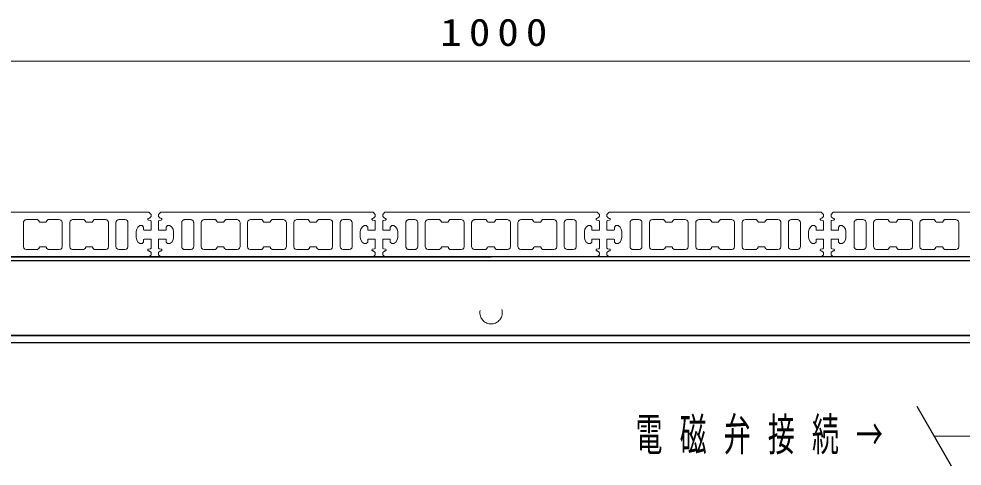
# Model space of a CAD drawing. Units: millimetres on the paper, scale 1:10. Extents: x -385 to 0, y -594 to 267.
# Drawn here: x -143.8 to -80.7, y -174.8 to -144.8 of the extents above; entities that cross this region are included whole.
import ezdxf

# ---------------------------------------------------------------- set-up
doc = ezdxf.new("R2010")
doc.units = ezdxf.units.MM
doc.linetypes.add('USER1', pattern=[4.5, 2.5, -2])
doc.linetypes.add('USER2', pattern=[6, 3, -1, 1, -1])
doc.layers.add('1_10', color=7, linetype='Continuous', lineweight=25)
doc.styles.add('ＭＳ ゴシック', font='')
doc.styles.get('ＭＳ ゴシック').set_extended_font_data('MS Gothic')

msp = doc.modelspace()

# ---------------------------------------------------------------- linework, layer by layer
at = {"layer": '1_10', "lineweight": 13}
msp.add_line((-162.187, -147.684), (-62.187, -147.684), dxfattribs=at)
at = {"layer": '1_10', "color": 190}
for p, q in [((-63.437, -160.784), (-160.937, -160.784)), ((-160.937, -161.014), (-63.437, -161.014)), ((-148.737, -166.014), (-75.637, -166.014))]:
    msp.add_line(p, q, dxfattribs=at)
at = {"layer": '1_10'}
for p, q in [((-155.337, -160.784), (-112.187, -160.784)), ((-69.037, -160.784), (-112.187, -160.784)), ((-81.363, -174.784), (-83.672, -170.784))]:
    msp.add_line(p, q, dxfattribs=at)
at = {"layer": '1_10', "color": 60}
for p, q in [((-161.737, -161.014), (-62.637, -161.014)), ((-73.187, -166.064), (-151.187, -166.064)), ((-151.187, -166.514), (-73.187, -166.514))]:
    msp.add_line(p, q, dxfattribs=at)
at = {"layer": '1_10', "color": 190, "linetype": 'USER1', "lineweight": 13}
msp.add_line((-63.437, -161.014), (-160.937, -161.014), dxfattribs=at)
at = {"layer": '1_10', "linetype": 'USER2', "lineweight": 13}
msp.add_line((-82.517, -172.784), (-40.987, -172.784), dxfattribs=at)
at = {"layer": '1_10', "color": 40, "lineweight": 13}
for points in [[(-149.287, -160.784), (-135.087, -160.784), (-134.937, -160.634), (-134.937, -160.508), (-134.942, -160.486), (-134.956, -160.469), (-135.054, -160.39), (-135.063, -160.385), (-135.072, -160.381), (-135.126, -160.365), (-135.152, -160.347), (-135.162, -160.316), (-135.162, -160.301), (-135.149, -160.266), (-135.116, -160.25), (-134.983, -160.238), (-134.951, -160.222), (-134.937, -160.188), (-134.937, -159.609), (-134.962, -159.584), (-135.412, -159.584), (-135.437, -159.609), (-135.437, -159.784), (-135.537, -159.884), (-135.687, -159.884), (-135.816, -159.783), (-135.903, -159.644), (-135.937, -159.484), (-135.937, -159.084), (-135.903, -158.924), (-135.816, -158.785), (-135.687, -158.684), (-135.537, -158.684), (-135.437, -158.784), (-135.437, -158.959), (-135.412, -158.984), (-134.962, -158.984), (-134.937, -158.959), (-134.937, -158.381), (-134.951, -158.346), (-134.983, -158.33), (-135.116, -158.318), (-135.149, -158.302), (-135.162, -158.268), (-135.162, -158.252), (-135.152, -158.222), (-135.126, -158.203), (-135.072, -158.187), (-135.063, -158.183), (-135.054, -158.178), (-134.956, -158.099), (-134.942, -158.082), (-134.937, -158.06), (-134.937, -157.934), (-135.087, -157.784), (-149.287, -157.784)], [(-75.087, -157.784), (-89.287, -157.784), (-89.437, -157.934), (-89.437, -158.06), (-89.432, -158.082), (-89.418, -158.099), (-89.32, -158.178), (-89.312, -158.183), (-89.303, -158.187), (-89.248, -158.203), (-89.222, -158.222), (-89.212, -158.252), (-89.212, -158.268), (-89.226, -158.302), (-89.259, -158.318), (-89.391, -158.33), (-89.424, -158.346), (-89.437, -158.381), (-89.437, -158.959), (-89.412, -158.984), (-88.962, -158.984), (-88.937, -158.959), (-88.937, -158.784), (-88.837, -158.684), (-88.687, -158.684), (-88.558, -158.785), (-88.471, -158.924), (-88.437, -159.084), (-88.437, -159.484), (-88.471, -159.644), (-88.558, -159.783), (-88.687, -159.884), (-88.837, -159.884), (-88.937, -159.784), (-88.937, -159.609), (-88.962, -159.584), (-89.412, -159.584), (-89.437, -159.609), (-89.437, -160.188), (-89.424, -160.222), (-89.391, -160.238), (-89.259, -160.25), (-89.226, -160.266), (-89.212, -160.301), (-89.212, -160.316), (-89.222, -160.347), (-89.248, -160.365), (-89.303, -160.381), (-89.312, -160.385), (-89.32, -160.39), (-89.418, -160.469), (-89.432, -160.486), (-89.437, -160.508), (-89.437, -160.634), (-89.287, -160.784), (-75.087, -160.784)]]:
    msp.add_lwpolyline(points, dxfattribs=at)
for points in [[(-134.259, -160.25), (-134.226, -160.266), (-134.212, -160.301), (-134.212, -160.316), (-134.222, -160.347), (-134.248, -160.365), (-134.303, -160.381), (-134.312, -160.385), (-134.32, -160.39), (-134.418, -160.469), (-134.432, -160.486), (-134.437, -160.508), (-134.437, -160.634), (-134.287, -160.784), (-120.087, -160.784), (-119.937, -160.634), (-119.937, -160.508), (-119.942, -160.486), (-119.956, -160.469), (-120.054, -160.39), (-120.063, -160.385), (-120.072, -160.381), (-120.126, -160.365), (-120.152, -160.347), (-120.162, -160.316), (-120.162, -160.301), (-120.149, -160.266), (-120.116, -160.25), (-119.983, -160.238), (-119.951, -160.222), (-119.937, -160.188), (-119.937, -159.609), (-119.962, -159.584), (-120.412, -159.584), (-120.437, -159.609), (-120.437, -159.784), (-120.537, -159.884), (-120.687, -159.884), (-120.816, -159.783), (-120.903, -159.644), (-120.937, -159.484), (-120.937, -159.084), (-120.903, -158.924), (-120.816, -158.785), (-120.687, -158.684), (-120.537, -158.684), (-120.437, -158.784), (-120.437, -158.959), (-120.412, -158.984), (-119.962, -158.984), (-119.937, -158.959), (-119.937, -158.381), (-119.951, -158.346), (-119.983, -158.33), (-120.116, -158.318), (-120.149, -158.302), (-120.162, -158.268), (-120.162, -158.252), (-120.152, -158.222), (-120.126, -158.203), (-120.072, -158.187), (-120.063, -158.183), (-120.054, -158.178), (-119.956, -158.099), (-119.942, -158.082), (-119.937, -158.06), (-119.937, -157.934), (-120.087, -157.784), (-134.287, -157.784), (-134.437, -157.934), (-134.437, -158.06), (-134.432, -158.082), (-134.418, -158.099), (-134.32, -158.178), (-134.312, -158.183), (-134.303, -158.187), (-134.248, -158.203), (-134.222, -158.222), (-134.212, -158.252), (-134.212, -158.268), (-134.226, -158.302), (-134.259, -158.318), (-134.391, -158.33), (-134.424, -158.346), (-134.437, -158.381), (-134.437, -158.959), (-134.412, -158.984), (-133.962, -158.984), (-133.937, -158.959), (-133.937, -158.784), (-133.837, -158.684), (-133.687, -158.684), (-133.558, -158.785), (-133.471, -158.924), (-133.437, -159.084), (-133.437, -159.484), (-133.471, -159.644), (-133.558, -159.783), (-133.687, -159.884), (-133.837, -159.884), (-133.937, -159.784), (-133.937, -159.609), (-133.962, -159.584), (-134.412, -159.584), (-134.437, -159.609), (-134.437, -160.188), (-134.424, -160.222), (-134.391, -160.238)], [(-119.259, -160.25), (-119.226, -160.266), (-119.212, -160.301), (-119.212, -160.316), (-119.222, -160.347), (-119.248, -160.365), (-119.303, -160.381), (-119.312, -160.385), (-119.32, -160.39), (-119.418, -160.469), (-119.432, -160.486), (-119.437, -160.508), (-119.437, -160.634), (-119.287, -160.784), (-105.087, -160.784), (-104.937, -160.634), (-104.937, -160.508), (-104.942, -160.486), (-104.956, -160.469), (-105.054, -160.39), (-105.063, -160.385), (-105.072, -160.381), (-105.126, -160.365), (-105.152, -160.347), (-105.162, -160.316), (-105.162, -160.301), (-105.149, -160.266), (-105.116, -160.25), (-104.983, -160.238), (-104.951, -160.222), (-104.937, -160.188), (-104.937, -159.609), (-104.962, -159.584), (-105.412, -159.584), (-105.437, -159.609), (-105.437, -159.784), (-105.537, -159.884), (-105.687, -159.884), (-105.816, -159.783), (-105.903, -159.644), (-105.937, -159.484), (-105.937, -159.084), (-105.903, -158.924), (-105.816, -158.785), (-105.687, -158.684), (-105.537, -158.684), (-105.437, -158.784), (-105.437, -158.959), (-105.412, -158.984), (-104.962, -158.984), (-104.937, -158.959), (-104.937, -158.381), (-104.951, -158.346), (-104.983, -158.33), (-105.116, -158.318), (-105.149, -158.302), (-105.162, -158.268), (-105.162, -158.252), (-105.152, -158.222), (-105.126, -158.203), (-105.072, -158.187), (-105.063, -158.183), (-105.054, -158.178), (-104.956, -158.099), (-104.942, -158.082), (-104.937, -158.06), (-104.937, -157.934), (-105.087, -157.784), (-119.287, -157.784), (-119.437, -157.934), (-119.437, -158.06), (-119.432, -158.082), (-119.418, -158.099), (-119.32, -158.178), (-119.312, -158.183), (-119.303, -158.187), (-119.248, -158.203), (-119.222, -158.222), (-119.212, -158.252), (-119.212, -158.268), (-119.226, -158.302), (-119.259, -158.318), (-119.391, -158.33), (-119.424, -158.346), (-119.437, -158.381), (-119.437, -158.959), (-119.412, -158.984), (-118.962, -158.984), (-118.937, -158.959), (-118.937, -158.784), (-118.837, -158.684), (-118.687, -158.684), (-118.558, -158.785), (-118.471, -158.924), (-118.437, -159.084), (-118.437, -159.484), (-118.471, -159.644), (-118.558, -159.783), (-118.687, -159.884), (-118.837, -159.884), (-118.937, -159.784), (-118.937, -159.609), (-118.962, -159.584), (-119.412, -159.584), (-119.437, -159.609), (-119.437, -160.188), (-119.424, -160.222), (-119.391, -160.238)], [(-104.259, -160.25), (-104.226, -160.266), (-104.212, -160.301), (-104.212, -160.316), (-104.222, -160.347), (-104.248, -160.365), (-104.303, -160.381), (-104.312, -160.385), (-104.32, -160.39), (-104.418, -160.469), (-104.432, -160.486), (-104.437, -160.508), (-104.437, -160.634), (-104.287, -160.784), (-90.087, -160.784), (-89.937, -160.634), (-89.937, -160.508), (-89.942, -160.486), (-89.956, -160.469), (-90.054, -160.39), (-90.063, -160.385), (-90.072, -160.381), (-90.126, -160.365), (-90.152, -160.347), (-90.162, -160.316), (-90.162, -160.301), (-90.149, -160.266), (-90.116, -160.25), (-89.983, -160.238), (-89.951, -160.222), (-89.937, -160.188), (-89.937, -159.609), (-89.962, -159.584), (-90.412, -159.584), (-90.437, -159.609), (-90.437, -159.784), (-90.537, -159.884), (-90.687, -159.884), (-90.816, -159.783), (-90.903, -159.644), (-90.937, -159.484), (-90.937, -159.084), (-90.903, -158.924), (-90.816, -158.785), (-90.687, -158.684), (-90.537, -158.684), (-90.437, -158.784), (-90.437, -158.959), (-90.412, -158.984), (-89.962, -158.984), (-89.937, -158.959), (-89.937, -158.381), (-89.951, -158.346), (-89.983, -158.33), (-90.116, -158.318), (-90.149, -158.302), (-90.162, -158.268), (-90.162, -158.252), (-90.152, -158.222), (-90.126, -158.203), (-90.072, -158.187), (-90.063, -158.183), (-90.054, -158.178), (-89.956, -158.099), (-89.942, -158.082), (-89.937, -158.06), (-89.937, -157.934), (-90.087, -157.784), (-104.287, -157.784), (-104.437, -157.934), (-104.437, -158.06), (-104.432, -158.082), (-104.418, -158.099), (-104.32, -158.178), (-104.312, -158.183), (-104.303, -158.187), (-104.248, -158.203), (-104.222, -158.222), (-104.212, -158.252), (-104.212, -158.268), (-104.226, -158.302), (-104.259, -158.318), (-104.391, -158.33), (-104.424, -158.346), (-104.437, -158.381), (-104.437, -158.959), (-104.412, -158.984), (-103.962, -158.984), (-103.937, -158.959), (-103.937, -158.784), (-103.837, -158.684), (-103.687, -158.684), (-103.558, -158.785), (-103.471, -158.924), (-103.437, -159.084), (-103.437, -159.484), (-103.471, -159.644), (-103.558, -159.783), (-103.687, -159.884), (-103.837, -159.884), (-103.937, -159.784), (-103.937, -159.609), (-103.962, -159.584), (-104.412, -159.584), (-104.437, -159.609), (-104.437, -160.188), (-104.424, -160.222), (-104.391, -160.238)], [(-141.087, -158.284), (-140.987, -158.311), (-140.914, -158.384), (-140.887, -158.484), (-140.887, -160.084), (-140.914, -160.184), (-140.987, -160.257), (-141.087, -160.284), (-141.837, -160.284), (-141.937, -160.184), (-141.937, -160.159), (-141.987, -160.109), (-142.387, -160.109), (-142.437, -160.159), (-142.437, -160.184), (-142.537, -160.284), (-143.287, -160.284), (-143.387, -160.257), (-143.46, -160.184), (-143.487, -160.084), (-143.487, -158.484), (-143.484, -158.449), (-143.475, -158.416), (-143.46, -158.384), (-143.44, -158.355), (-143.416, -158.331), (-143.387, -158.311), (-143.356, -158.296), (-143.322, -158.287), (-143.287, -158.284), (-142.537, -158.284), (-142.437, -158.384), (-142.437, -158.409), (-142.387, -158.459), (-141.987, -158.459), (-141.937, -158.409), (-141.937, -158.384), (-141.837, -158.284)], [(-137.787, -160.084), (-137.814, -160.184), (-137.887, -160.257), (-137.987, -160.284), (-138.737, -160.284), (-138.837, -160.184), (-138.837, -160.159), (-138.887, -160.109), (-139.287, -160.109), (-139.337, -160.159), (-139.337, -160.184), (-139.437, -160.284), (-140.187, -160.284), (-140.287, -160.257), (-140.36, -160.184), (-140.387, -160.084), (-140.387, -158.484), (-140.36, -158.384), (-140.287, -158.311), (-140.187, -158.284), (-139.437, -158.284), (-139.337, -158.384), (-139.337, -158.409), (-139.287, -158.459), (-138.887, -158.459), (-138.837, -158.409), (-138.837, -158.384), (-138.737, -158.284), (-137.987, -158.284), (-137.911, -158.299), (-137.846, -158.343), (-137.802, -158.407), (-137.787, -158.484)], [(-137.087, -158.284), (-136.687, -158.284), (-136.611, -158.299), (-136.546, -158.343), (-136.502, -158.407), (-136.487, -158.484), (-136.487, -160.084), (-136.514, -160.184), (-136.587, -160.257), (-136.687, -160.284), (-137.087, -160.284), (-137.164, -160.269), (-137.229, -160.225), (-137.272, -160.161), (-137.287, -160.084), (-137.287, -158.484), (-137.272, -158.407), (-137.229, -158.343), (-137.164, -158.299)], [(-132.814, -160.239), (-132.842, -160.211), (-132.853, -160.195), (-132.864, -160.178), (-132.872, -160.161), (-132.879, -160.142), (-132.883, -160.123), (-132.886, -160.104), (-132.887, -160.084), (-132.887, -158.484), (-132.886, -158.464), (-132.883, -158.445), (-132.879, -158.426), (-132.872, -158.407), (-132.864, -158.39), (-132.853, -158.373), (-132.842, -158.357), (-132.814, -158.329), (-132.798, -158.318), (-132.781, -158.308), (-132.764, -158.299), (-132.745, -158.293), (-132.726, -158.288), (-132.707, -158.285), (-132.687, -158.284), (-132.287, -158.284), (-132.248, -158.288), (-132.211, -158.299), (-132.176, -158.318), (-132.146, -158.343), (-132.121, -158.373), (-132.102, -158.407), (-132.091, -158.445), (-132.087, -158.484), (-132.087, -160.084), (-132.091, -160.123), (-132.102, -160.161), (-132.121, -160.195), (-132.146, -160.225), (-132.176, -160.25), (-132.211, -160.269), (-132.248, -160.28), (-132.287, -160.284), (-132.687, -160.284), (-132.707, -160.283), (-132.726, -160.28), (-132.745, -160.275), (-132.764, -160.269), (-132.781, -160.26), (-132.798, -160.25)], [(-130.087, -158.459), (-130.037, -158.409), (-130.037, -158.384), (-129.937, -158.284), (-129.187, -158.284), (-129.087, -158.311), (-129.014, -158.384), (-128.987, -158.484), (-128.987, -160.084), (-129.014, -160.184), (-129.087, -160.257), (-129.187, -160.284), (-129.937, -160.284), (-130.037, -160.184), (-130.037, -160.159), (-130.087, -160.109), (-130.487, -160.109), (-130.537, -160.159), (-130.537, -160.184), (-130.637, -160.284), (-131.387, -160.284), (-131.487, -160.257), (-131.56, -160.184), (-131.587, -160.084), (-131.587, -158.484), (-131.572, -158.407), (-131.529, -158.343), (-131.464, -158.299), (-131.387, -158.284), (-130.637, -158.284), (-130.537, -158.384), (-130.537, -158.409), (-130.487, -158.459)], [(-126.087, -158.284), (-125.987, -158.311), (-125.914, -158.384), (-125.887, -158.484), (-125.887, -160.084), (-125.914, -160.184), (-125.987, -160.257), (-126.087, -160.284), (-126.837, -160.284), (-126.937, -160.184), (-126.937, -160.159), (-126.987, -160.109), (-127.387, -160.109), (-127.437, -160.159), (-127.437, -160.184), (-127.537, -160.284), (-128.287, -160.284), (-128.387, -160.257), (-128.46, -160.184), (-128.487, -160.084), (-128.487, -158.484), (-128.484, -158.449), (-128.475, -158.416), (-128.46, -158.384), (-128.44, -158.355), (-128.416, -158.331), (-128.387, -158.311), (-128.356, -158.296), (-128.322, -158.287), (-128.287, -158.284), (-127.537, -158.284), (-127.437, -158.384), (-127.437, -158.409), (-127.387, -158.459), (-126.987, -158.459), (-126.937, -158.409), (-126.937, -158.384), (-126.837, -158.284)], [(-122.787, -160.084), (-122.814, -160.184), (-122.887, -160.257), (-122.987, -160.284), (-123.737, -160.284), (-123.837, -160.184), (-123.837, -160.159), (-123.887, -160.109), (-124.287, -160.109), (-124.337, -160.159), (-124.337, -160.184), (-124.437, -160.284), (-125.187, -160.284), (-125.287, -160.257), (-125.36, -160.184), (-125.387, -160.084), (-125.387, -158.484), (-125.36, -158.384), (-125.287, -158.311), (-125.187, -158.284), (-124.437, -158.284), (-124.337, -158.384), (-124.337, -158.409), (-124.287, -158.459), (-123.887, -158.459), (-123.837, -158.409), (-123.837, -158.384), (-123.737, -158.284), (-122.987, -158.284), (-122.911, -158.299), (-122.846, -158.343), (-122.802, -158.407), (-122.787, -158.484)], [(-122.087, -158.284), (-121.687, -158.284), (-121.611, -158.299), (-121.546, -158.343), (-121.502, -158.407), (-121.487, -158.484), (-121.487, -160.084), (-121.514, -160.184), (-121.587, -160.257), (-121.687, -160.284), (-122.087, -160.284), (-122.164, -160.269), (-122.229, -160.225), (-122.272, -160.161), (-122.287, -160.084), (-122.287, -158.484), (-122.272, -158.407), (-122.229, -158.343), (-122.164, -158.299)], [(-117.814, -160.239), (-117.842, -160.211), (-117.853, -160.195), (-117.864, -160.178), (-117.872, -160.161), (-117.879, -160.142), (-117.883, -160.123), (-117.886, -160.104), (-117.887, -160.084), (-117.887, -158.484), (-117.886, -158.464), (-117.883, -158.445), (-117.879, -158.426), (-117.872, -158.407), (-117.864, -158.39), (-117.853, -158.373), (-117.842, -158.357), (-117.814, -158.329), (-117.798, -158.318), (-117.781, -158.308), (-117.764, -158.299), (-117.745, -158.293), (-117.726, -158.288), (-117.707, -158.285), (-117.687, -158.284), (-117.287, -158.284), (-117.248, -158.288), (-117.211, -158.299), (-117.176, -158.318), (-117.146, -158.343), (-117.121, -158.373), (-117.102, -158.407), (-117.091, -158.445), (-117.087, -158.484), (-117.087, -160.084), (-117.091, -160.123), (-117.102, -160.161), (-117.121, -160.195), (-117.146, -160.225), (-117.176, -160.25), (-117.211, -160.269), (-117.248, -160.28), (-117.287, -160.284), (-117.687, -160.284), (-117.707, -160.283), (-117.726, -160.28), (-117.745, -160.275), (-117.764, -160.269), (-117.781, -160.26), (-117.798, -160.25)], [(-115.087, -158.459), (-115.037, -158.409), (-115.037, -158.384), (-114.937, -158.284), (-114.187, -158.284), (-114.087, -158.311), (-114.014, -158.384), (-113.987, -158.484), (-113.987, -160.084), (-114.014, -160.184), (-114.087, -160.257), (-114.187, -160.284), (-114.937, -160.284), (-115.037, -160.184), (-115.037, -160.159), (-115.087, -160.109), (-115.487, -160.109), (-115.537, -160.159), (-115.537, -160.184), (-115.637, -160.284), (-116.387, -160.284), (-116.487, -160.257), (-116.56, -160.184), (-116.587, -160.084), (-116.587, -158.484), (-116.572, -158.407), (-116.529, -158.343), (-116.464, -158.299), (-116.387, -158.284), (-115.637, -158.284), (-115.537, -158.384), (-115.537, -158.409), (-115.487, -158.459)], [(-111.087, -158.284), (-110.987, -158.311), (-110.914, -158.384), (-110.887, -158.484), (-110.887, -160.084), (-110.914, -160.184), (-110.987, -160.257), (-111.087, -160.284), (-111.837, -160.284), (-111.937, -160.184), (-111.937, -160.159), (-111.987, -160.109), (-112.387, -160.109), (-112.437, -160.159), (-112.437, -160.184), (-112.537, -160.284), (-113.287, -160.284), (-113.387, -160.257), (-113.46, -160.184), (-113.487, -160.084), (-113.487, -158.484), (-113.484, -158.449), (-113.475, -158.416), (-113.46, -158.384), (-113.44, -158.355), (-113.416, -158.331), (-113.387, -158.311), (-113.356, -158.296), (-113.322, -158.287), (-113.287, -158.284), (-112.537, -158.284), (-112.437, -158.384), (-112.437, -158.409), (-112.387, -158.459), (-111.987, -158.459), (-111.937, -158.409), (-111.937, -158.384), (-111.837, -158.284)], [(-107.787, -160.084), (-107.814, -160.184), (-107.887, -160.257), (-107.987, -160.284), (-108.737, -160.284), (-108.837, -160.184), (-108.837, -160.159), (-108.887, -160.109), (-109.287, -160.109), (-109.337, -160.159), (-109.337, -160.184), (-109.437, -160.284), (-110.187, -160.284), (-110.287, -160.257), (-110.36, -160.184), (-110.387, -160.084), (-110.387, -158.484), (-110.36, -158.384), (-110.287, -158.311), (-110.187, -158.284), (-109.437, -158.284), (-109.337, -158.384), (-109.337, -158.409), (-109.287, -158.459), (-108.887, -158.459), (-108.837, -158.409), (-108.837, -158.384), (-108.737, -158.284), (-107.987, -158.284), (-107.911, -158.299), (-107.846, -158.343), (-107.802, -158.407), (-107.787, -158.484)], [(-107.087, -158.284), (-106.687, -158.284), (-106.611, -158.299), (-106.546, -158.343), (-106.502, -158.407), (-106.487, -158.484), (-106.487, -160.084), (-106.514, -160.184), (-106.587, -160.257), (-106.687, -160.284), (-107.087, -160.284), (-107.164, -160.269), (-107.229, -160.225), (-107.272, -160.161), (-107.287, -160.084), (-107.287, -158.484), (-107.272, -158.407), (-107.229, -158.343), (-107.164, -158.299)], [(-102.814, -160.239), (-102.842, -160.211), (-102.853, -160.195), (-102.864, -160.178), (-102.872, -160.161), (-102.879, -160.142), (-102.883, -160.123), (-102.886, -160.104), (-102.887, -160.084), (-102.887, -158.484), (-102.886, -158.464), (-102.883, -158.445), (-102.879, -158.426), (-102.872, -158.407), (-102.864, -158.39), (-102.853, -158.373), (-102.842, -158.357), (-102.814, -158.329), (-102.798, -158.318), (-102.781, -158.308), (-102.764, -158.299), (-102.745, -158.293), (-102.726, -158.288), (-102.707, -158.285), (-102.687, -158.284), (-102.287, -158.284), (-102.248, -158.288), (-102.211, -158.299), (-102.176, -158.318), (-102.146, -158.343), (-102.121, -158.373), (-102.102, -158.407), (-102.091, -158.445), (-102.087, -158.484), (-102.087, -160.084), (-102.091, -160.123), (-102.102, -160.161), (-102.121, -160.195), (-102.146, -160.225), (-102.176, -160.25), (-102.211, -160.269), (-102.248, -160.28), (-102.287, -160.284), (-102.687, -160.284), (-102.707, -160.283), (-102.726, -160.28), (-102.745, -160.275), (-102.764, -160.269), (-102.781, -160.26), (-102.798, -160.25)], [(-100.087, -158.459), (-100.037, -158.409), (-100.037, -158.384), (-99.937, -158.284), (-99.187, -158.284), (-99.087, -158.311), (-99.014, -158.384), (-98.987, -158.484), (-98.987, -160.084), (-99.014, -160.184), (-99.087, -160.257), (-99.187, -160.284), (-99.937, -160.284), (-100.037, -160.184), (-100.037, -160.159), (-100.087, -160.109), (-100.487, -160.109), (-100.537, -160.159), (-100.537, -160.184), (-100.637, -160.284), (-101.387, -160.284), (-101.487, -160.257), (-101.56, -160.184), (-101.587, -160.084), (-101.587, -158.484), (-101.572, -158.407), (-101.529, -158.343), (-101.464, -158.299), (-101.387, -158.284), (-100.637, -158.284), (-100.537, -158.384), (-100.537, -158.409), (-100.487, -158.459)], [(-96.087, -158.284), (-95.987, -158.311), (-95.914, -158.384), (-95.887, -158.484), (-95.887, -160.084), (-95.914, -160.184), (-95.987, -160.257), (-96.087, -160.284), (-96.837, -160.284), (-96.937, -160.184), (-96.937, -160.159), (-96.987, -160.109), (-97.387, -160.109), (-97.437, -160.159), (-97.437, -160.184), (-97.537, -160.284), (-98.287, -160.284), (-98.387, -160.257), (-98.46, -160.184), (-98.487, -160.084), (-98.487, -158.484), (-98.484, -158.449), (-98.475, -158.416), (-98.46, -158.384), (-98.44, -158.355), (-98.416, -158.331), (-98.387, -158.311), (-98.356, -158.296), (-98.322, -158.287), (-98.287, -158.284), (-97.537, -158.284), (-97.437, -158.384), (-97.437, -158.409), (-97.387, -158.459), (-96.987, -158.459), (-96.937, -158.409), (-96.937, -158.384), (-96.837, -158.284)], [(-92.787, -160.084), (-92.814, -160.184), (-92.887, -160.257), (-92.987, -160.284), (-93.737, -160.284), (-93.837, -160.184), (-93.837, -160.159), (-93.887, -160.109), (-94.287, -160.109), (-94.337, -160.159), (-94.337, -160.184), (-94.437, -160.284), (-95.187, -160.284), (-95.287, -160.257), (-95.36, -160.184), (-95.387, -160.084), (-95.387, -158.484), (-95.36, -158.384), (-95.287, -158.311), (-95.187, -158.284), (-94.437, -158.284), (-94.337, -158.384), (-94.337, -158.409), (-94.287, -158.459), (-93.887, -158.459), (-93.837, -158.409), (-93.837, -158.384), (-93.737, -158.284), (-92.987, -158.284), (-92.911, -158.299), (-92.846, -158.343), (-92.802, -158.407), (-92.787, -158.484)], [(-92.087, -158.284), (-91.687, -158.284), (-91.611, -158.299), (-91.546, -158.343), (-91.502, -158.407), (-91.487, -158.484), (-91.487, -160.084), (-91.514, -160.184), (-91.587, -160.257), (-91.687, -160.284), (-92.087, -160.284), (-92.164, -160.269), (-92.229, -160.225), (-92.272, -160.161), (-92.287, -160.084), (-92.287, -158.484), (-92.272, -158.407), (-92.229, -158.343), (-92.164, -158.299)], [(-87.814, -160.239), (-87.842, -160.211), (-87.853, -160.195), (-87.864, -160.178), (-87.872, -160.161), (-87.879, -160.142), (-87.883, -160.123), (-87.886, -160.104), (-87.887, -160.084), (-87.887, -158.484), (-87.886, -158.464), (-87.883, -158.445), (-87.879, -158.426), (-87.872, -158.407), (-87.864, -158.39), (-87.853, -158.373), (-87.842, -158.357), (-87.814, -158.329), (-87.798, -158.318), (-87.781, -158.308), (-87.764, -158.299), (-87.745, -158.293), (-87.726, -158.288), (-87.707, -158.285), (-87.687, -158.284), (-87.287, -158.284), (-87.248, -158.288), (-87.211, -158.299), (-87.176, -158.318), (-87.146, -158.343), (-87.121, -158.373), (-87.102, -158.407), (-87.091, -158.445), (-87.087, -158.484), (-87.087, -160.084), (-87.091, -160.123), (-87.102, -160.161), (-87.121, -160.195), (-87.146, -160.225), (-87.176, -160.25), (-87.211, -160.269), (-87.248, -160.28), (-87.287, -160.284), (-87.687, -160.284), (-87.707, -160.283), (-87.726, -160.28), (-87.745, -160.275), (-87.764, -160.269), (-87.781, -160.26), (-87.798, -160.25)], [(-85.087, -158.459), (-85.037, -158.409), (-85.037, -158.384), (-84.937, -158.284), (-84.187, -158.284), (-84.087, -158.311), (-84.014, -158.384), (-83.987, -158.484), (-83.987, -160.084), (-84.014, -160.184), (-84.087, -160.257), (-84.187, -160.284), (-84.937, -160.284), (-85.037, -160.184), (-85.037, -160.159), (-85.087, -160.109), (-85.487, -160.109), (-85.537, -160.159), (-85.537, -160.184), (-85.637, -160.284), (-86.387, -160.284), (-86.487, -160.257), (-86.56, -160.184), (-86.587, -160.084), (-86.587, -158.484), (-86.572, -158.407), (-86.529, -158.343), (-86.464, -158.299), (-86.387, -158.284), (-85.637, -158.284), (-85.537, -158.384), (-85.537, -158.409), (-85.487, -158.459)], [(-81.087, -158.284), (-80.987, -158.311), (-80.914, -158.384), (-80.887, -158.484), (-80.887, -160.084), (-80.914, -160.184), (-80.987, -160.257), (-81.087, -160.284), (-81.837, -160.284), (-81.937, -160.184), (-81.937, -160.159), (-81.987, -160.109), (-82.387, -160.109), (-82.437, -160.159), (-82.437, -160.184), (-82.537, -160.284), (-83.287, -160.284), (-83.387, -160.257), (-83.46, -160.184), (-83.487, -160.084), (-83.487, -158.484), (-83.484, -158.449), (-83.475, -158.416), (-83.46, -158.384), (-83.44, -158.355), (-83.416, -158.331), (-83.387, -158.311), (-83.356, -158.296), (-83.322, -158.287), (-83.287, -158.284), (-82.537, -158.284), (-82.437, -158.384), (-82.437, -158.409), (-82.387, -158.459), (-81.987, -158.459), (-81.937, -158.409), (-81.937, -158.384), (-81.837, -158.284)]]:
    msp.add_lwpolyline(points, close=True, dxfattribs=at)
at = {"layer": '1_10', "color": 60, "linetype": 'USER1', "lineweight": 13}
msp.add_circle((-112.187, -164.514), 0.75, dxfattribs=at)

# ---------------------------------------------------------------- texts
at = {"layer": '1_10', "style": 'ＭＳ ゴシック'}
for s, insert, char_height, attachment_point in [('\\T1.33;\\W1.15;1000', (-111.766, -146.684), 1.833, 8), ('\\T1.64;\\W0.6;電磁弁接続→', (-102.517, -172.784), 2.199, 4)]:
    msp.add_mtext(s, dxfattribs=dict(at, insert=insert, char_height=char_height, attachment_point=attachment_point))

doc.saveas('drawing.dxf')
